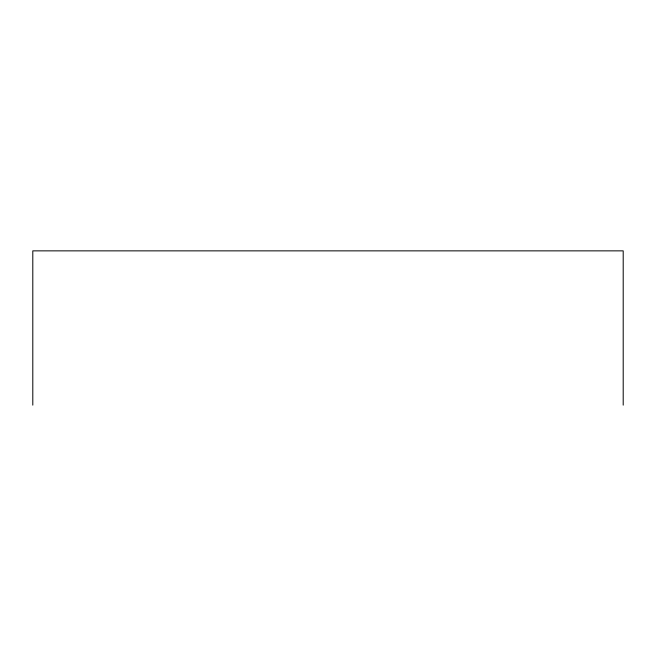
<?xml version="1.0" encoding="UTF-8"?>
<svg xmlns="http://www.w3.org/2000/svg" width="656" height="656" viewBox="0 0 656 656"><rect width="100%" height="100%" fill="white"/><g stroke="black" fill="none" stroke-linecap="round" stroke-linejoin="round"><path stroke-width="0.98" d="M623.2 405.137L623.2 250.863L32.8 250.863L32.8 405.137"/></g></svg>
